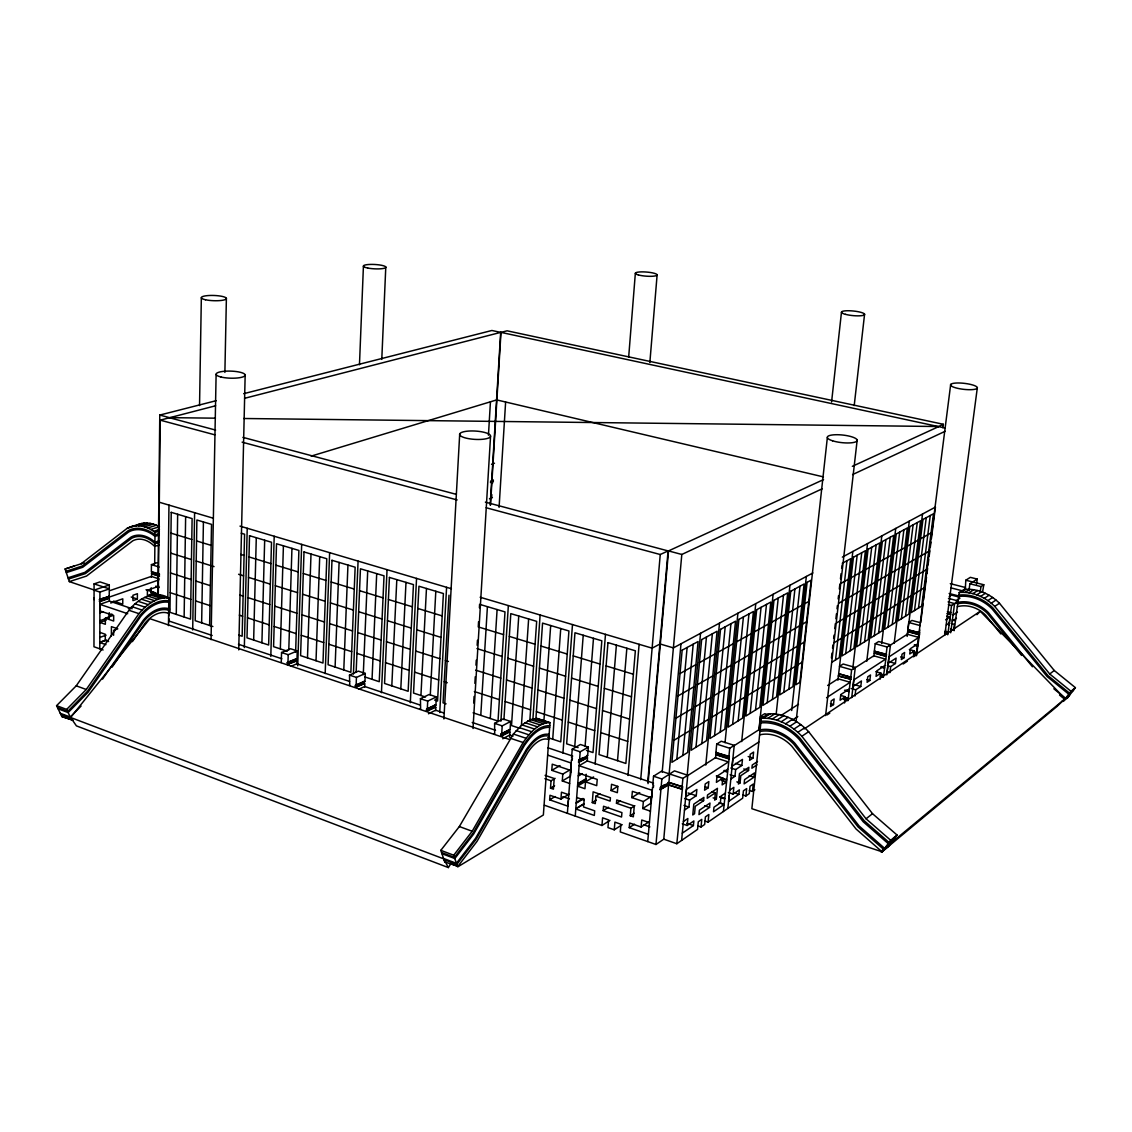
<?xml version="1.0" encoding="UTF-8"?>
<svg xmlns="http://www.w3.org/2000/svg" width="1132" height="1132" viewBox="0 0 1132 1132"><rect width="100%" height="100%" fill="white"/><g stroke="black" fill="none" stroke-linecap="round" stroke-linejoin="round"><path stroke-width="1.5" d="M158.848 579.938L109.238 597.102L109.28 584.975L99.97 581.905L94.083 583.886L93.97 646.768L103.111 649.98M99.8 648.82L99.899 604.346L109.323 601.064L109.337 598.319L99.899 601.587L99.319 599.493L109.337 596.437L100.889 598.955M99.899 601.587L99.885 610.87L113.681 615.539L113.667 621.029L105.361 618.199L105.347 624.284L99.857 622.402L106.125 620.166M99.913 599.691L99.927 592.107L109.365 588.881L94.083 583.886M99.319 601.389L108.743 598.12L108.757 596.239M109.167 618.298L109.238 612.681M111.375 636.142L111.417 626.647L117.799 628.84M113.61 635.278L113.624 630.34L116.752 629.194M137.368 599.054L137.411 593.706L132.953 595.262L132.925 600.611L137.368 599.054L131.213 597.017M151.15 593.012L151.207 587.763M151.306 577.249L151.9 573.556L159.555 576.018M159.018 574.377L151.363 571.929L151.433 564.613L156.966 562.745M151.9 573.556L151.914 571.731L159.57 574.193M154.688 563.906L155.013 532.422C147.401 526.196 136.066 523.338 127.095 528.375L81.207 563.722L84.136 562.774M157.829 595.191L159.782 415.062L216.269 400.671M158.282 595.177L160.206 420.156L215.575 405.78M167.819 598.29L168.965 505.098M168.47 625.6L168.81 597.993C154.532 589.362 137.963 598.63 128.935 610.304L76.226 685.822L56.6 705.646L61.836 716.556L72.788 720.164L61.836 716.556M169.291 621.751L168.71 618.129M169.446 608.733L168.739 616.204M176.281 614.407L177.653 514.268M184.134 617.011L185.634 516.645M192.695 629.958L194.605 512.697M199.543 405.581L201.34 297.773M201.652 622.812L203.42 521.951M209.618 625.458L211.528 524.371L196.883 519.998L195.213 620.69L212.873 626.534M211.047 639.622L216.113 374.381M224.886 372.414L226.386 298.381M238.739 649.895L245.163 374.848M244.328 647.575L247.215 528.262M253.653 640.061L256.285 537.714M261.916 642.792L264.676 540.219M270.803 656.447L274.199 536.257M280.34 648.905L283.41 545.808M296.81 664.427L296.924 660.904L287.245 664.498L287.302 662.503L296.994 658.909L297.249 650.957L290.599 648.749L281.557 652.499L281.26 662.489M287.967 662.715L288.221 654.721L297.249 650.957M288.787 649.994L291.943 548.355M295.622 652.258L298.89 550.435L276.519 543.756L273.576 646.655L287.33 651.225M287.245 664.498L296.259 660.678L296.994 658.909M297.716 665.8L301.664 544.393M307.48 657.904L311.003 554.043M316.026 660.734L319.705 556.633M325.181 673.554L329.624 552.671M335.1 667.059L339.105 562.42M343.788 669.946L347.949 565.066M359.467 364.745L363.414 266.345M364.702 687.039L364.858 683.558L355.321 687.35L355.406 685.327L364.943 681.535L365.296 673.427L358.363 671.135L349.491 675.097L349.774 685.497L349.08 685.256M353.425 674.049L358.08 561.09M356.141 672.295L360.443 568.788L384.031 575.82L379.248 681.705L364.674 676.865M356.099 685.553L356.439 677.417L365.296 673.427M363.273 674.658L367.702 570.952M355.321 687.35L364.164 683.332L364.249 681.308L364.943 681.535M381.781 359.41L385.786 266.954M372.046 679.313L376.701 573.641M381.442 692.713L387.045 569.679M391.813 685.865L396.808 579.641M400.813 688.85L405.992 582.372M410.308 702.731L416.548 578.41M435.608 710.641L435.792 707.231L426.439 711.236L426.538 709.156L435.905 705.165L436.358 696.916L429.099 694.51L420.439 698.699L420.623 709.283L419.901 709.042M420.934 695.515L426.467 588.484M427.273 709.41L427.712 701.104L436.358 696.916M430.287 695.048L435.806 591.258M426.439 711.236L435.07 706.976L435.183 704.925L435.905 705.165M439.725 712.566L446.588 587.296M448.994 595.191L443.051 702.845L446.065 703.849M443.9 718.933L459.705 433.938M488.444 435.212L490.439 401.803M473.7 703L474.082 696.463M474.874 683.318L475.27 676.738M475.964 665.177L476.261 660.197M477.152 645.268L477.449 640.259M478.567 621.694L478.256 626.916L503.542 634.628M479.402 607.799L479.6 604.332L504.999 611.903L498.023 721.07L473.105 712.82M473.006 728.513L490.538 436.443A15.523 4.174 3.4 0 0 468.606 431.066A15.523 4.174 3.4 0 0 466.186 438.141A15.523 4.174 3.4 0 0 490.538 436.443M490.198 505.042L500.669 332.384L491.882 330.487L243.663 393.695M490.51 505.042L500.981 332.384L507.094 330.813L943.338 424.288L942.899 427.769M491.599 497.91L491.812 494.613M492.491 483.251L492.689 479.982M480.775 715.353L487.411 606.653M499.085 507.334L505.622 402.016M490.283 718.509L497.104 609.554M509.584 737.187L509.938 731.951L500.768 736.196L500.91 734.088L510.065 729.857L510.617 721.452L503.047 718.947L494.613 723.362L494.698 734.159L493.948 733.904M500.91 721.211L508.353 605.592M501.674 734.343L502.212 725.881L510.617 721.452M503.924 719.669L510.801 613.629L536.667 621.355L529.889 719.768M500.768 736.196L509.174 731.711L509.315 729.602L510.065 729.857M518.753 616.006L511.523 725.555L519.588 728.23M521.428 725.456L528.63 618.949M532.861 719.754L540.12 615.001M535.818 720.009L542.568 623.109L568.929 630.977L560.75 741.87L547.775 737.569M570.514 772.703L571.179 763.039L547.902 755.2M543.898 720.957L550.676 625.529M549.996 722.598L543.36 814.998L458.375 866.489L444.706 861.919L440.829 850.344L459.351 826.544L513.376 734.031L521.951 724.876L530.653 719.57L537.375 718.48L549.996 722.598C537.969 722.754 529.465 733.494 523.125 742.521L472.185 831.256L453.72 855.212L457.54 866.801L476.997 841.401L527.823 752.44A36.507 17.532 -71.3 0 1 548.412 739.437L548.779 739.606M552.713 739.21L560.736 628.529M567.91 806.196L549.657 799.815L549.982 795.272L560.948 799.079L569.099 794.169M545.086 775.363L554.213 778.505L553.435 789.174L550.506 788.155L551.043 780.783L555.133 778.377M562.802 774.09L562.293 780.953L570.457 776.128L570.981 769.307L562.802 774.09L551.793 770.34L552.246 764.185L570.627 770.411M562.944 753.049L572.481 624.581M560.948 799.079L561.458 792.202L568.773 794.735M567.373 813.314L571.419 759.912L572.212 760.18L572.368 758.03L571.575 757.761L572.226 749.172L580.405 744.502L588.329 747.12L587.664 755.695L578.735 760.166L578.565 762.317L587.494 757.832L587.225 761.27M574.759 746.512L583.221 635.236M575.24 816.087L579.358 762.586M579.527 760.435L580.192 751.818L588.329 747.12M585.074 746.483L593.479 638.292M578.565 762.317L586.701 757.563L586.871 755.426L587.664 755.695M584.268 799.036L583.518 806.946L594.696 810.837L594.328 815.436L575.792 808.956L583.886 803.961M586.206 774.246L584.947 788.721L577.546 786.174L585.654 781.306M595.163 764.171L605.478 634.345M592.277 802.616L593.126 791.848L610.417 797.777L610.148 801.102L595.871 796.206L595.276 803.649L592.277 802.616L596.295 800.126M628.656 357.316L635.349 273.236M607.276 757.294L616.388 645.127M544.421 805.234L601.969 825.483L602.592 817.828L608.591 819.936L607.969 827.591L614.266 829.813L622.218 824.648M603.186 810.639L603.54 806.253L621.921 812.62L621.553 817.021L603.186 810.639L608.521 807.272M611.011 790.518L611.535 784.278L617.874 786.429L617.35 792.683L611.011 790.518L617.69 786.4M649.853 362.537L657.112 274.949M617.52 760.69L626.845 648.254M614.266 829.813L614.902 822.129L620.944 824.252L620.294 831.935L655.98 844.486L663.777 839.18L668.587 784.886L682.37 789.004L682.582 786.825L670.936 782.948M630.906 808.248L616.473 803.281L616.742 799.942L634.274 805.956L633.34 816.823L630.269 815.762L630.906 808.248L634.868 805.715M627.991 775.505L639.113 644.306M567.924 805.956L568.405 800.522M648.381 834.326L629.25 827.648L629.647 823.006L641.122 827.011L648.99 821.818M643.358 801.541L642.75 808.531L650.617 803.437L651.24 796.475L643.358 801.541L631.826 797.607L632.363 791.339L651.622 797.862L652.57 787.164L653.39 787.447L653.588 785.254L652.754 784.971L653.532 776.212L661.413 771.274L682.907 778.377L687.747 775.264L685.723 796.829L696.873 789.485L696.265 795.711L689.6 800.14L688.935 807.102L684.478 810.087M640.698 779.707L660.253 554.524L668.078 550.916L647.759 781.901M641.122 827.011L641.745 820.007L649.414 822.653M648.042 783.627L668.531 550.916L823.558 479.572M647.73 841.585L652.287 790.348L579.117 765.713L587.253 760.945L653.518 783.118M668.729 784.929L660.055 789.683L660.253 787.49L668.927 782.75L669.578 773.977L674.46 770.878L687.747 775.264M662.192 772.151L681.804 554.468L822.257 488.769M655.98 844.486L660.89 789.952M661.088 787.773L661.88 778.986L669.72 774.019M660.055 789.683L667.894 784.66L668.092 782.481L682.582 786.825M669.125 774.033L680.997 643.797M669.083 784.575L668.786 782.707M676.823 759.232L687.124 647.49M682.851 755.468L693.208 644.193M663.635 839.123L676.809 843.736L682.37 789.004M682.087 787.136L682.907 778.377M687.166 775.562L700.552 633.297M681.62 840.397L686.431 789.344L728.357 761.921L715.382 757.747L686.275 776.495M682.271 823.799L687.195 825.497L687.86 818.521L683.403 821.535M695.982 747.247L706.453 636.991M682.299 833.18L693.407 825.553L693.859 820.955L687.195 825.497M701.826 743.597L712.353 633.793M728.583 801.201L729.093 795.853M705.774 765.062L719.513 623.109M697.779 825.865L701.033 826.983L701.769 819.37L698.288 821.761L697.553 829.388L676.809 843.736M703.58 800.692L703.906 797.381L693.803 804.144L692.77 814.955L694.539 813.752L695.26 806.281L703.58 800.692L700.312 799.602M708.236 787.773L708.844 781.589L705.208 783.981L704.599 790.178L708.236 787.773L704.967 786.683M714.575 735.616L725.202 626.817M704.868 820.983L708.108 822.087L708.844 814.516L705.406 816.88L704.656 824.478L701.033 826.983M709.538 807.413L709.976 803.069L699.392 810.229L698.982 814.601L709.538 807.413L704.67 805.772M715.339 758.185L716.132 754.393L729.121 758.553L729.333 756.431L715.891 752.568L716.726 744.12L721.24 741.248L734.229 745.351L727.862 808.432M716.132 754.393L716.344 752.285M720.249 732.064L730.932 623.718M715.382 792.768L714.66 800.126L716.372 798.966L717.433 788.325L707.542 794.947L707.217 798.258L715.382 792.768L712.141 791.692M725.032 742.663L737.908 613.219M716.315 775.972L722.81 778.094L722.131 784.886L726.334 782.085L721.494 780.486M723.39 811.531L729.121 758.553M715.891 752.568L728.881 756.728L729.73 748.252L734.229 745.351M732.63 724.324L743.413 616.94M738.149 720.872L748.959 613.926M728.343 792.527L733.154 794.112L733.847 787.363L729.701 790.164M730.819 779.085L734.965 776.297L735.659 769.562L741.842 765.458L742.465 759.416L732.121 766.237M741.686 741.587L755.766 603.625M728.569 801.442L738.885 794.353L739.352 789.895L733.154 794.112M740.059 782.919L740.795 775.689L748.535 770.496L748.875 767.284L739.479 773.566L738.404 784.037L740.059 782.919L736.861 781.872M750.176 713.358L761.072 607.346M731.852 768.487L732.843 758.992L758.836 741.998M742.719 794.919L745.903 795.966L746.667 788.594L743.427 790.815L742.663 798.202L708.108 822.087M755.525 710.005L766.477 604.417M752.978 758.072L753.601 752.072L750.219 754.308L749.596 760.308L752.978 758.072L748.181 756.544M749.313 790.377L752.483 791.409L753.247 784.08L750.035 786.273L749.271 793.631L745.903 795.966M753.969 777.189L754.407 772.986L744.573 779.637L744.134 783.868L753.969 777.189L749.2 775.646M758.893 730.352L773.114 594.314M759.091 730.112L760.534 716.358L764.751 713.698L767.906 714.66M761.327 718.296L751.86 808.701L882.04 851.788L888.436 846.481L897.053 835.034L872.517 813.682L808.658 731.697C798.357 720.744 783.613 712.877 768.274 713.882L761.327 718.296C776.736 717.306 791.523 725.258 801.866 736.267L866.051 818.79L890.7 840.298L897.053 835.034M767.213 702.689L778.236 598.036M772.42 699.435L783.486 595.191M776.17 714.179L789.952 585.258M783.783 692.331L794.919 588.98M788.848 689.162L800.013 586.206M791.692 710.514L806.338 576.457M796.051 721.919L827.351 437.617M831.581 401.973L841.458 312.375M854.207 405.567L864.579 314.187M831.412 658.003L831.963 653.122M832.529 648.226L832.897 644.971M833.647 638.434L834.029 635.151M834.779 628.6L835.331 623.675M835.897 618.737L836.463 613.785M837.029 608.846L837.411 605.549M838.175 598.927L838.557 595.602M839.307 588.98L839.873 583.999M840.468 578.82L841.062 573.641M841.656 568.462L842.052 565.01M825.596 715.58L857.179 440.023M835.515 659.97L846.948 560.736M833.492 704.599L834.143 698.968L831.199 700.906L830.548 706.552L833.492 704.599L830.449 703.694M837.921 680.233L852.835 551.468M838.755 675.747L838.982 673.823L851.08 677.304L850.854 679.228L838.388 675.974L850.854 679.228M845.703 653.588L857.179 555.189M850.259 650.744L861.749 552.699M844.571 702.958L845.307 696.76L840.765 695.43M848.066 700.085L850.486 679.469M850.712 677.544L851.632 669.804L855.283 667.456L851.703 697.652M852.934 667.173L867.522 543.586M860.178 644.547L871.725 547.294M855.014 695.982L855.735 689.827L860.787 686.473L861.438 680.969L853.019 686.516M864.607 641.773L876.168 544.874M866.758 661.329L881.814 535.903M852.75 688.567L853.811 679.908L885.578 659.121L873.748 655.81L853.372 668.927M874.286 635.717L885.889 539.61M869.843 680.459L870.508 674.983L867.749 676.809L867.098 682.285L869.843 680.459L866.871 679.596M873.663 656.532L874.428 652.867L886.257 656.178L886.483 654.296L874.314 651.211L875.22 643.726L878.658 641.533L890.488 644.801L886.781 674.884M874.428 652.867L874.654 650.999M878.602 633.014L890.219 537.247M881.701 643.5L895.737 528.418M880.172 679.143L880.922 673.115L875.843 671.672M888.04 627.114L899.685 532.111M883.356 677.162L886.257 656.178M874.314 651.211L886.144 654.522L887.063 647.009L890.488 644.801M892.242 624.482L903.902 529.818M886.964 673.101L888.988 656.885L918.802 637.401L907.241 634.26L888.648 646.231M888.196 663.324L896.091 658.117L895.426 663.479L890.7 666.621L889.964 672.592L886.611 671.644M894.167 643.344L909.307 521.13M901.44 618.737L913.128 524.823M905.543 616.162L917.245 522.588M903.93 657.819L904.609 652.499L902.02 654.211L901.341 659.546L903.93 657.819L900.605 656.9M907.128 635.094L907.892 631.401L919.467 634.528L919.693 632.717L907.807 629.788L908.713 622.501L911.953 620.449L920.217 622.657M907.142 636.425L922.523 514.027M914.514 610.558L926.245 517.706M918.505 608.054L930.249 515.527M909.364 649.556L914.316 650.928L913.581 656.786L915.59 655.442M916.198 655.004L950.682 384.47M916.467 655.725L919.467 634.528M907.807 629.788L919.368 632.915L919.75 630M920.684 622.713L923.146 603.413M923.585 599.946L926.5 577.136M926.938 573.669L927.617 568.391M928.056 564.91L928.735 559.633M929.174 556.152L929.853 550.874M930.292 547.393L930.957 542.115M931.41 538.634L935.428 507.094L842.349 557.114M948.998 624.935L950.031 616.982L946.805 616.119M944.824 634.981L977.27 388.177A13.499 3.014 6.5 0 0 958.804 382.984A13.499 3.014 6.5 0 0 955.818 387.866A13.499 3.014 6.5 0 0 977.27 388.177M945.163 634.359L945.729 630.071M947.682 634.811L950.908 612.426L947.371 611.761M950.611 612.624L951.545 605.507L954.573 603.568L950.696 632.788M956.101 603.243L956.469 600.498L959.908 598.29M954.135 630.722L959.2 592.56L964.054 589.475C977.185 588.116 990.302 594.017 999.457 603.243L1054.232 670.469L1075.4 687.648L1067.632 697.666L1063.203 701.345L1062.099 701.203M976.548 584.239L977.241 579.089L970.35 577.348L965.794 580.221L965.327 588.98L964.648 588.81M968.95 590.663L969.883 583.758L977.241 579.089M980.255 591.767L980.963 586.574L983.807 584.749L982.59 591.838M509.542 739.507L149.905 618.709L70.594 717.49L76.424 725.881L448.357 867.579L451.215 863.178M132.373 641.618L145.122 623.124A32.418 20.871 -69 0 1 168.187 613.19L168.626 613.374M102.559 679.087L143.269 620.279C149.268 612.95 158.735 606.144 168.682 608.606M112.11 667.13L143.877 621.227C149.707 614.096 159.032 607.502 168.668 610.176M56.6 705.646L66.647 709.424L86.258 689.501L138.939 613.657C146.198 604.913 156.824 596.734 168.81 597.993M890.7 840.298L882.04 851.788L856.033 828.978L791.848 746.243A35.771 29.163 55.4 0 0 760.223 734.739L759.586 734.923M1063.203 701.345L1070.999 691.284L1075.4 687.648M81.065 706.071L70.297 717.065L60.265 713.273M976.916 614.676L980.284 611.266L1065.127 698.713L1056.906 706.524L881.404 852.255L883.696 850.061M885.988 847.868L890.573 843.482M895.44 837.185L889.073 842.449L864.169 820.7L799.984 738.135C790.079 727.551 775.788 720.108 761.015 721.296M1073.943 689.529L1069.542 693.166L1048.048 675.691L993.033 608.068C984.217 599.153 971.497 593.621 958.861 595.107M894.577 838.331L888.21 843.609L863.164 821.719L798.98 739.139C789.315 728.782 775.264 721.593 760.846 722.909M1073.164 690.534L1068.749 694.171L1047.157 676.596L992.127 608.945C983.51 600.229 971.015 594.894 958.677 596.479M880.781 851.561L883.342 849.439M1065.127 698.713L884.644 848.335L859.047 825.921L794.862 743.243C786.132 733.904 773.071 727.565 760.124 729.772M1069.966 694.652L1065.552 698.317L1053.85 688.78M890.162 844.189L883.781 849.481L858.042 826.94L793.857 744.233C785.367 735.135 772.533 729.036 759.954 731.456M1069.188 695.656L1064.773 699.321L1059.538 695.062M866.051 818.79L872.517 813.682M959.2 592.56C972.388 591.201 985.548 597.158 994.731 606.427L1049.732 674.007L1054.232 670.469M752.483 791.409L754.86 789.768M725.216 793.207L721.013 796.051L720.334 802.871L713.967 807.229L713.514 811.757L724.084 804.512L719.259 802.899M756.983 764.822L751.917 768.218L752.256 765.02L757.506 761.511M801.866 736.267L808.658 731.697M994.731 606.427L999.457 603.243M827.067 714.943L829.784 713.118M903.152 664.003L907.383 661.173M797.834 732.319L804.64 727.763M991.236 603.215L995.976 600.059M804.215 728.909L980.284 611.266M722.81 778.094L716.415 782.339L717.023 776.198L727.635 769.194M845.307 696.76L840.114 700.199L840.765 694.595L849.382 688.921M880.922 673.115L876.055 676.342L876.72 670.894L884.785 665.574M914.316 650.928L909.76 653.956L910.425 648.664L917.995 643.669M793.942 729.093L800.777 724.565M987.868 600.625L992.623 597.47M946.38 624.963L949.224 623.081M952.253 621.086L956.441 618.327M789.867 726.249L796.702 721.749M984.316 598.347L989.071 595.206M629.25 827.648L634.528 824.195M785.608 723.801L792.471 719.315M980.609 596.408L985.378 593.295M791.99 720.32L797.791 716.528M826.558 697.722L850.16 682.285L838.062 678.79L827.662 685.483M945.616 619.869L950.031 616.982M953.059 615.001L957.46 612.129M781.25 721.763L788.127 717.306M976.774 594.838L981.571 591.725M776.793 720.178L783.698 715.721M972.869 593.635L977.68 590.536M630.269 815.762L634.231 813.215M734.442 745.493L759.148 729.574M780.924 715.566L798.484 704.26M953.597 604.417L958.04 601.559M772.307 719.032L779.226 714.589M968.921 592.814L973.746 589.73M767.836 718.353L774.755 713.924M964.973 592.39L969.799 589.305M661.569 786.655L664.173 784.985M601.969 825.483L609.964 820.375M763.393 718.141L770.34 713.712M961.04 592.347L965.893 589.263M631.826 797.607L639.75 792.598M949.196 596.55L951.503 595.092L959.469 597.144M616.473 803.281L620.449 800.777M832.02 662.163L839.265 657.621L850.712 558.699L842.25 563.283M575.806 808.715L583.9 803.734M595.871 796.206L599.889 793.73M576.287 802.588L583.037 798.456M576.23 803.239L582.98 799.107M673.908 740.342L689.728 730.706M693.251 728.555L708.59 719.216M712.014 717.122L726.914 708.052M730.239 706.028L744.7 697.213M747.927 695.246L761.977 686.671M765.119 684.761L778.788 676.441M781.83 674.573L795.117 666.479M798.074 664.682L802.107 662.22M834.256 642.636L841.515 638.207M844.246 636.538L856.174 629.279M858.834 627.652L870.451 620.577M873.041 618.992L884.361 612.101M886.88 610.558L897.917 603.837M900.379 602.337L911.147 595.772M913.552 594.314L924.037 587.918M577.688 784.32L585.81 779.453M593.578 776.962L585.485 781.816L596.72 785.65L597.215 779.424L578.551 773.099M549.657 799.815L555.105 796.546M577.745 783.655L585.852 778.802M578.381 775.363L581.084 773.764M578.325 776.028L582.386 773.623M675.931 718.226L691.779 708.83M695.303 706.736L710.684 697.623M714.108 695.586L729.022 686.742M732.347 684.761L746.837 676.172M750.077 674.248L764.157 665.899M767.284 664.045L780.967 655.923M784.023 654.112L797.324 646.231M800.296 644.462L804.328 642.07M836.506 622.982L843.779 618.68M846.51 617.053L858.438 609.978M861.112 608.393L872.73 601.502M875.333 599.96L886.653 593.239M889.186 591.739L900.223 585.187M902.685 583.73L913.453 577.348M915.859 575.919L926.358 569.693M550.506 788.155L554.595 785.735M578.735 760.166L582.796 757.803M677.969 695.968L693.845 686.813M697.383 684.761L712.778 675.889M716.216 673.908L731.159 665.291M734.484 663.366L749.002 655.004M752.228 653.136L766.336 644.999M769.477 643.188L783.174 635.293M786.231 633.524L799.546 625.84M802.517 624.128L806.55 621.808M838.77 603.229L846.043 599.026M848.788 597.455L860.73 590.564M863.391 589.022L875.036 582.315M877.625 580.815L888.96 574.278M891.492 572.82L902.544 566.453M905.006 565.024L915.788 558.812M918.193 557.425L928.693 551.369M551.793 770.34L560.015 765.6M680.021 673.54L695.925 664.625M699.463 662.644L714.886 654.013M718.325 652.074L733.295 643.698M736.635 641.83L751.167 633.694M754.407 631.868L768.529 623.958M771.67 622.204L785.396 614.52M788.452 612.808L801.781 605.337M804.767 603.667L808.8 601.403M841.048 583.334L848.335 579.259M851.08 577.73L863.023 571.037M865.697 569.538L877.342 563.014M879.946 561.557L891.28 555.204M893.813 553.789L904.878 547.591M907.34 546.204L918.123 540.176M920.528 538.818L931.042 532.931M812.875 572.948L673.384 647.886L660.324 644.051M502.735 738.772L509.725 735.008L513.051 736.125M500.91 734.088L509.315 729.602M659.885 644.051L652.117 648.155L480.152 597.243M428.434 713.783L435.636 710.231L443.942 713.004M427.981 708.448L435.183 704.925M852.58 474.591L945.149 431.292M943.338 424.288L938.513 426.523L243.734 418.5M852.339 466.327L938.64 426.623M358.844 689.204L364.73 686.501L420.029 705.01M135.868 525.644C143.184 521.541 152.339 522.644 159.414 526.72L150.683 529.479M355.406 685.327L364.249 681.308M290.825 666.352L296.825 663.791L349.576 681.436M287.302 662.503L296.329 658.697M444.706 861.919L445.541 861.622M99.814 642.311L106.068 640.005M489.463 498.788L492.406 497.542M106.068 640.217L99.814 642.509L105.927 644.646M99.786 637.457L106.04 635.165M99.828 620.746L107.653 617.945M490.481 481.227L493.425 480.166M490.439 482.557L493.382 481.496M109.181 615.001L111.898 614.039M128.256 608.478L132.869 606.837M105.361 618.199L113.2 615.412M99.842 612.851L102.984 611.747M110.724 603.031L122.78 598.814L122.751 604.205L113.511 601.106M158.805 586.235L147.415 590.211L147.372 595.531L155.211 592.758L146.028 589.758M491.543 464.247L494.5 463.229M109.889 590.607L151.32 576.414L158.975 578.877M109.28 584.975L94.041 590.14L99.927 592.107M94.833 590.239L69.321 581.607L65.09 569L81.928 563.524M65.882 571.349L82.183 566.028L128.157 530.696C136.845 525.842 147.74 528.899 154.985 534.983L159.343 533.582M66.307 572.622L82.721 567.274L128.723 531.941C137.269 527.187 147.938 530.342 154.971 536.37L159.329 534.969M159.258 542.27L154.9 543.685C149.042 537.785 139.462 534.063 131.637 538.308L85.409 573.599L68.472 579.06M159.216 545.242L154.447 546.218A29.191 20.178 70.7 0 0 132.784 540.813L86.471 576.089L69.321 581.607M159.272 540.841L154.914 542.242C148.83 536.313 139.024 532.719 131.071 537.063L84.886 572.353L68.047 577.801M65.09 569L73.877 566.156M153.641 531.347L159.456 529.493M155.013 532.422L159.371 531.021M147.655 527.993L156.4 525.234M138.557 525.772L147.316 523.041M141.571 526.125L150.315 523.38M144.613 526.861L153.358 524.116M129.996 527.059L141.514 523.508M127.095 528.375L134.411 526.097M135.614 525.814L144.372 523.083M957.318 606.724L957.898 606.54A29.899 26.248 50.7 0 1 985.689 615.214L1000.872 633.977M311.173 456.111L496.566 399.95M244.597 398.308L500.669 332.384M957.898 602.323C968.978 600.059 980.609 604.672 988.406 612.568L1032.441 666.762M957.714 603.766C968.468 601.333 979.902 605.747 987.5 613.445L1021.63 655.456M215.448 418.175L169.489 417.651L159.782 415.062M549.657 727.324C538.393 726.942 530.342 737.003 524.47 745.38L473.572 834.171L454.823 858.537L441.947 853.684M549.784 725.669C538.238 725.499 530.031 735.772 524.003 744.389L473.091 833.166L454.441 857.377L441.565 852.523M168.781 600.767C157.306 599.309 147.033 607.049 140.099 615.44L87.433 691.327L67.623 711.476L57.576 707.684M168.767 602.266C157.574 600.668 147.471 608.195 140.722 616.388L88.07 692.289L68.146 712.566L58.114 708.788M1066.528 697.524L1067.632 697.666M887.177 846.269L888.436 846.481M500.981 332.384L945.093 428.009M549.034 736.055C539.285 734.159 531.842 743.356 526.875 750.445L476.034 839.364L456.776 864.466L443.928 859.598M549.162 734.343C539.101 732.744 531.545 742.125 526.408 749.455L475.553 838.345L456.394 863.32L443.546 858.452M496.877 399.95L823.431 476.897M965.794 580.221L983.807 584.749M969.883 583.758L980.963 586.574M950.3 583.645L965.497 587.536M950.767 587.819L962.61 590.876M949.125 593.493L958.719 595.97M948.474 598.418L956.469 600.498M948.107 601.884L954.573 603.568M948.305 604.672L951.545 605.507M947.442 613.346L950.682 614.195M947.144 613.544L950.371 614.393M952.154 619.855L955.351 620.704M951.163 623.477L954.375 624.34L953.625 630L950.413 629.137M668.531 550.916L681.804 554.468M169.503 417.75L215.604 430.075M242.913 437.362L456.352 494.373M485.373 502.127L668.078 550.916M160.206 420.156L214.811 434.83M242.121 442.159L457.158 499.948M486.166 507.744L660.253 554.524M944.81 631.472L948.036 632.335M908.713 622.501L920.302 625.614M944.583 633.014L947.809 633.892M907.567 631.599L919.142 634.741M914.458 644.688L917.755 645.594M914.387 645.254L917.684 646.16M913.566 651.735L916.863 652.64M913.496 652.287L916.793 653.192M913.298 653.857L916.58 654.777M875.22 643.726L887.063 647.009M874.088 653.079L885.917 656.39M888.733 661.597L895.426 663.479M887.347 665.673L890.7 666.621M881.163 666.607L884.545 667.555M881.092 667.173L884.474 668.135M880.286 673.837L883.653 674.799M880.215 674.417L883.583 675.365M855.283 667.456L843.184 664.017L839.505 666.338L851.632 669.804M880.017 676.03L883.385 676.993M840.496 674.248L851.08 677.304M854.787 684.747L860.787 686.473M851.236 688.511L855.735 689.827M846.113 690.081L849.142 690.959M844.543 690.237L849.071 691.553M845.236 697.524L848.264 698.416M845.179 698.119L848.193 699.01M843.467 699.35L847.995 700.68M159.301 502.24L212.943 518.116M239.998 526.125L451.399 588.725M241.229 533.229L244.583 534.233L242.149 636.241L238.852 635.151M170.974 533.13L191.789 539.483M196.544 540.94L211.132 545.383M240.734 554.425L244.073 555.444M248.998 556.944L270.902 563.637M275.911 565.165L298.211 571.957M303.291 573.514L325.988 580.447M331.167 582.018L354.259 589.065M359.537 590.678L383.041 597.852M388.418 599.493L412.345 606.794M417.821 608.464L442.188 615.907M509.315 636.396L535.082 644.25M540.969 646.047L567.231 654.07M573.231 655.895L599.988 664.06M606.101 665.927L633.382 674.248M760.534 716.358L763.704 717.334M170.72 553.109L191.464 559.576M196.204 561.048L214.033 566.608M238.597 574.278L243.592 575.834M248.488 577.362L270.336 584.169M275.317 585.725L297.546 592.659M302.612 594.229L325.224 601.29M330.388 602.903L353.41 610.077M358.66 611.719L382.092 619.02M387.441 620.69L411.284 628.119M416.732 629.817L441.027 637.401M476.954 648.594L502.155 656.461M507.9 658.258L533.568 666.253M539.44 668.078L565.59 676.243M571.561 678.11L598.22 686.417M604.318 688.313L631.486 696.788M716.726 744.12L729.73 748.252M151.433 564.613L159.103 567.047M170.465 572.962L191.152 579.542M195.864 581.056L210.368 585.668M239.786 595.036L243.111 596.097M247.993 597.654L269.77 604.587M274.736 606.158L296.881 613.219M301.933 614.832L324.474 622.006M329.624 623.647L352.547 630.948M357.797 632.618L381.13 640.047M386.465 641.745L410.237 649.315M415.656 651.042L439.867 658.739M445.385 660.508L448.428 661.47M475.666 670.144L500.768 678.139M506.499 679.964L532.068 688.115M537.912 689.968L563.962 698.26M569.92 700.156L596.465 708.618M602.535 710.542L629.604 719.16M151.334 573.754L159.004 576.202M715.679 754.676L728.668 758.85M735.432 763.393L741.842 765.458M743.752 768.953L748.535 770.496M730.819 768.005L735.659 769.562M155.82 586.107L158.876 587.098M724.169 770.383L727.409 771.43M155.82 586.673L158.876 587.664M724.098 771.034L727.338 772.081M170.21 592.687L190.827 599.394M195.539 600.922L210 605.62M239.319 615.157L242.63 616.232M247.498 617.817L269.19 624.864M274.156 626.477L296.23 633.651M301.268 635.293L323.724 642.58M328.846 644.25L351.712 651.678M356.934 653.376L380.196 660.932M385.503 662.659L409.19 670.356M414.595 672.125L438.707 679.964M444.211 681.747L447.239 682.723M474.379 691.553L499.382 699.675M505.098 701.529L530.583 709.821M536.398 711.703L562.349 720.136M568.278 722.075L594.725 730.664M600.767 732.63L627.722 741.389M730.14 774.741L734.965 776.297M151.164 591.668L157.277 593.663M716.881 776.425L726.588 779.594M151.164 592.234L157.263 594.229M721.678 778.66L726.518 780.245M157.433 594.541L167.38 597.795M536.144 718.381L548.779 722.513M154.32 594.625L164.281 597.88M533.455 718.735L546.105 722.881M151.122 595.135L161.098 598.404M530.653 719.57L543.318 723.73M147.896 596.069L157.872 599.352M527.781 720.886L540.473 725.046M144.641 597.413L154.631 600.71M524.88 722.655L537.573 726.843M734.102 792.768L738.885 794.353M141.415 599.182L151.405 602.479M521.951 724.876L534.672 729.079M138.217 601.333L148.221 604.644M519.05 727.536L531.771 731.753M425.519 697.029L413.534 693.067L418.939 586.235L443.404 593.536L437.56 701.033L434.575 700.043M578.112 747.629L566.651 743.823L574.957 632.774L601.828 640.783L592.998 752.568L586.447 750.389M719.881 796.631L724.721 798.244M719.825 797.282L724.65 798.881M135.104 603.865L145.122 607.191M281.557 652.499L288.221 654.721M349.491 675.097L356.439 677.417M420.439 698.699L427.712 701.104M494.613 723.362L502.212 725.881M516.178 730.593L528.913 734.824M572.226 749.172L580.192 751.818M653.532 776.212L661.88 778.986M713.132 797.876L716.372 798.966M435.07 706.976L435.792 707.231M509.174 731.711L509.938 731.951M586.701 757.563L587.494 757.832M667.894 784.66L681.889 789.315M719.287 802.659L724.112 804.272M132.104 606.738L142.123 610.077M513.376 734.031L526.111 738.29M688.044 792.966L696.265 795.711M109.323 601.064L132.175 608.705M169.291 621.128L212.179 635.477M238.428 644.25L281.854 658.782M472.228 722.471L495.519 730.253M547.846 747.771L572.707 756.077M94.027 597.724L94.027 599.62M128.935 610.304L138.939 613.657M510.376 738.248L523.125 742.521M684.648 798.484L689.6 800.14M99.899 604.346L127.704 613.714M683.997 805.432L688.935 807.102M686.869 823.304L693.407 825.553M562.293 780.953L569.637 783.471M642.75 808.531L650.433 811.163M544.902 778.674L551.043 780.783M99.842 632.378L105.318 634.274L105.29 640.387L108.601 641.533M576.669 797.466L584.07 800.027M562.802 796.645L569.424 798.937M643.514 824.676L649.867 826.884M76.226 685.822L86.258 689.501M459.351 826.544L472.185 831.256M440.829 850.344L453.72 855.212M70.594 717.49L443.772 858.891L448.357 867.579M60.788 714.363L70.807 718.155M451.951 864.056L458.375 866.489M1049.732 674.007L1070.999 691.284M66.647 709.424L71.854 720.362M171.229 512.343L169.956 612.313L190.516 619.133L192.115 518.583L171.229 512.343M249.521 535.705L247.002 637.854L268.638 645.028L271.51 542.256L249.521 535.705M303.999 551.949L300.588 655.626L322.974 663.041L326.78 558.741L303.999 551.949M331.973 560.298L328.096 664.739L350.863 672.295L355.151 567.203L331.973 560.298M389.422 577.433L384.555 683.459L408.143 691.284L413.449 584.593L389.422 577.433M607.969 642.622L599.012 754.563L625.869 763.463L635.363 650.787L607.969 642.622M682.157 650.178L671.899 762.317L687.69 752.44L698.09 641.533L682.157 650.178M701.642 639.608L691.213 750.233L706.524 740.653L717.094 631.232L701.642 639.608M720.532 629.35L709.934 738.517L724.82 729.22L735.531 621.213L720.532 629.35M738.871 619.402L728.131 727.14L742.578 718.113L753.431 611.506L738.871 619.402M756.671 609.738L745.79 716.089L759.827 707.316L770.807 602.068L756.671 609.738M773.963 600.356L762.968 705.349L776.609 696.817L787.702 592.899L773.963 600.356M790.759 591.229L779.651 694.907L792.924 686.615L804.116 583.985L790.759 591.229M807.088 582.372L795.881 684.761L799.899 682.242L811.135 580.178L807.088 582.372M853.457 557.213L841.996 655.909L853.91 648.466L865.428 550.718L853.457 557.213M868.088 549.261L856.57 646.797L868.173 639.538L879.748 542.936L868.088 549.261M882.352 541.52L870.763 637.924L882.069 630.849L893.7 535.365L882.352 541.52M896.233 533.993L884.601 629.265L895.624 622.374L907.298 527.979L896.233 533.993M909.774 526.635L898.086 620.831L908.84 614.11L920.557 520.791L909.774 526.635M922.962 519.475L911.246 612.596L921.731 606.045L933.476 513.772L922.962 519.475M205.472 299.754A12.551 2.618 2 0 0 226.131 299.046A12.551 2.618 2 0 0 210.014 295.466A12.551 2.618 2 0 0 205.472 299.754M367.688 268.029A11.278 2.179 3 0 0 385.757 267.52A11.278 2.179 3 0 0 370.376 264.421A11.278 2.179 3 0 0 367.688 268.029M638.434 274.963A10.91 2.066 4.4 0 0 656.702 275.444A10.91 2.066 4.4 0 0 643.556 271.892A10.91 2.066 4.4 0 0 638.434 274.963M845.519 314.356A11.645 2.306 5.6 0 0 864.438 314.781A11.645 2.306 5.6 0 0 849.113 310.748A11.645 2.306 5.6 0 0 845.519 314.356M832.572 440.801A15.027 3.821 6.1 0 0 856.966 440.999A15.027 3.821 6.1 0 0 837.284 434.716A15.027 3.821 6.1 0 0 832.572 440.801M220.995 377.013A14.546 3.538 1.8 0 0 244.894 375.767A14.546 3.538 1.8 0 0 226.046 371.155A14.546 3.538 1.8 0 0 220.995 377.013"/></g></svg>
